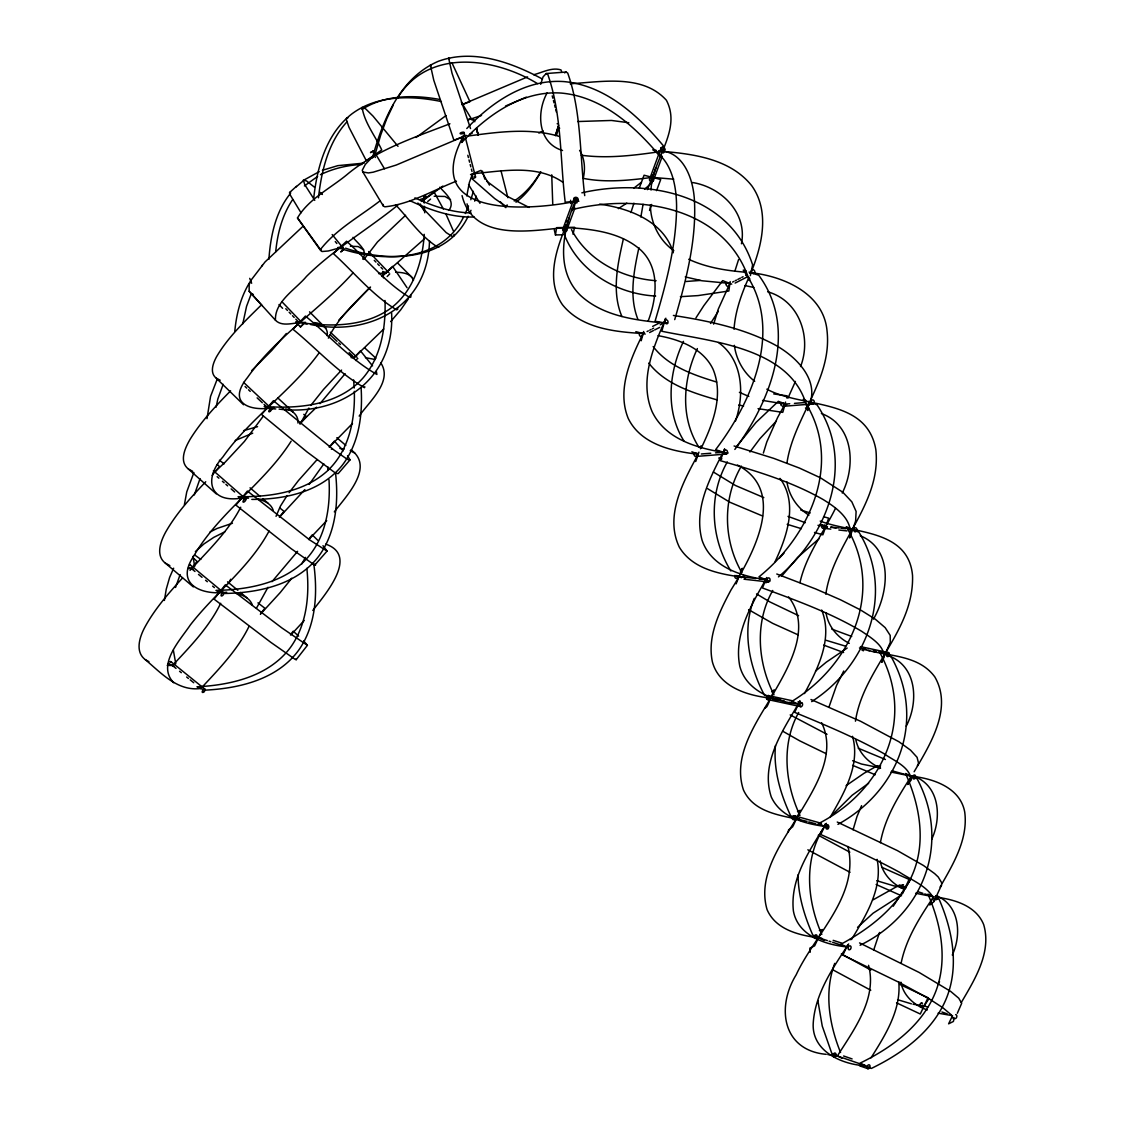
<?xml version="1.0" encoding="UTF-8"?>
<svg xmlns="http://www.w3.org/2000/svg" width="1125" height="1125" viewBox="0 0 1125 1125"><rect width="100%" height="100%" fill="white"/><g stroke="black" fill="none" stroke-linecap="round" stroke-linejoin="round"><path stroke-width="1.5" d="M354.305 391.317C355.275 419.864 348.919 450.998 327.136 471.136C303.089 492.68 269.184 497.123 238.092 496.702L241.65 498.094L248.512 498.192M391.584 312.736C395.213 378.197 340.748 416.7 279.098 409.106M775.448 745.58C773.311 769.838 780.427 793.912 790.622 815.695L801.731 820.884M562.739 182.152C536.611 164.095 502.144 171.084 472.598 173.784L472.289 178.988L494.775 198.633L506.011 206.395M652.556 174.769L652.078 182.559L644.597 189.267M931.205 901.927L929.784 905.02L933.961 901.547L934.144 899.241C927.408 885.895 911.672 880.242 899.803 872.409C874.139 858.417 847.491 846.366 820.786 834.539L825.511 824.259M933.961 901.547L941.527 885.094L941.695 882.788L938.25 877.022L934.608 873.577L923.527 865.533L897.37 850.598L837.267 822.052M734.02 329.231C735.272 311.105 741.53 293.709 748.969 277.284M424.223 234.323C422.564 262.28 413.198 292.247 389.461 309.192C362.348 327.727 327.459 326.798 296.339 321.989L299.925 322.875M429.483 240.806C428.302 306.028 369.759 336.98 310.5 324.492M207.014 418.641L210.558 396.408L217.42 378.619M268.889 259.369C270.52 236.123 275.527 211.725 290.602 193.247M275.709 251.817C277.467 233.522 282.234 214.987 292.641 199.617M788.316 832.106L788.541 829.912L792.816 826.664M640.856 217.012L643.078 204.286M741.445 243.773C747.633 212.963 721.322 187.13 692.466 182.503M466.777 195.947L469.406 182.348L472.598 173.784M825.82 594.211C833.062 542.925 881.747 503.873 875.841 449.634C866.728 397.139 802.631 408.6 766.842 389.166M234.802 331.144C236.433 314.044 240.694 296.958 249.806 282.234M242.789 323.831L246.558 306.323L250.917 294.708M313.65 198.858C316.955 167.78 325.983 134.114 351.717 114.005C377.269 94.837 411.497 95.442 441.394 101.559M318.459 197.803C321.469 170.859 328.148 142.58 346.837 121.95M566.002 224.634L564.511 235.055C579.066 271.828 617.161 294.061 655.664 296.058M566.409 221.794L566.55 220.852M730.055 282.488L730.181 281.531M164.405 600.441L166.247 589.205L169.636 577.406L173.658 568.181M583.341 177.863C585.422 168.637 584.747 158.498 579.6 150.356M855.436 721.195C863.339 668.503 914.358 630.745 912.53 575.48C908.395 528.708 852.609 533.672 820.223 521.086M184.388 504.759L186.75 491.906L193.894 472.5M651.023 190.069C651.938 159.581 682.228 130.528 666.394 100.252C642.6 73.884 601.706 81.858 570.178 83.784M786.952 462.994C793.716 416.995 832.359 379.547 827.058 331.017C823.781 293.541 783.816 276.328 750.994 272.7L749.672 273.375M387.155 276.525L389.728 273.923M880.397 842.723C884.756 818.311 898.059 796.697 911.363 776.208C933.103 778.416 960.342 787.556 964.73 812.095C968.119 837.9 954.492 861.989 942.089 883.533M216.141 407.137L217.8 399.094L223.172 384.328M853.073 829.814L856.983 816.553L861.581 805.655M575.367 200.489L575.775 198.548M749.77 278.564L749.362 280.505C725.653 207.113 639.323 193.472 573.525 209.278L576.478 198.394M750.375 275.625L752.625 264.895C729.661 193.683 646.495 177.975 581.864 192.825M454.078 234.309L453.698 236.123L452.25 236.447L446.161 232.58L417.867 203.034M700.481 448.748L701.086 445.894L700.369 447.975M463.359 135.295L461.77 142.481C487.35 115.073 521.93 90.309 561.234 93.066C602.564 96.736 635.288 126.661 660.698 157.106L661.008 155.658M661.486 153.506L661.964 151.355C693.872 153.9 730.617 159.089 751.823 185.85C770.147 211.627 761.934 245.686 750.994 272.7M662.119 150.638L662.442 149.203M662.752 147.769L663.23 145.617C637.819 115.186 605.109 85.247 563.766 81.577C525.755 78.919 491.822 102.066 466.791 128.517M342.942 246.98L328.289 250.987L321.919 251.522L297.492 217.955C308.827 198.506 331.537 187.833 348.37 173.447C377.958 149.344 414.745 137.32 449.916 123.778M901.195 962.817C906.188 938.489 919.912 917.114 933.567 896.794L927.942 894.136C941.259 924.806 948.108 960.792 935.241 992.798C921.755 1025.859 891.267 1048.036 860.105 1063.125L865.73 1065.783C841.908 1064.644 811.42 1051.242 813.234 1023.061C815.161 993.431 832.88 968.02 848.658 943.959M713.658 324.141L718.228 309.234L729.914 283.43L723.558 280.983M800.564 366.553C811.842 337.514 799.425 300.67 767.686 291.797M873.633 950.288L879.539 932.456M623.433 238.641C617.752 263.827 611.381 291.783 621.928 316.561M638.916 247.669C633.966 270.914 628.819 296.438 637.903 319.331M555.413 135.38L558.337 126.534M540.689 84.291L543.052 76.894L546.23 73.519L566.114 72.056L567.703 73.027C581.555 111.937 579.698 154.941 584.719 195.623M799.973 582.609C806.034 555.398 823.331 532.913 835.481 508.359M641.194 340.777L643.669 331.481M783.098 411.342L785.573 402.047M786.67 397.912L787.219 395.859L773.719 393.933M735.511 420.933C744.623 394.523 743.091 360.239 718.509 342.577M665.395 318.6L661.795 331.242C712.673 341.831 794.714 347.794 807.764 410.541L808.664 407.377M809.269 405.281C819.956 379.027 794.616 355.12 773.283 343.997C742.317 327.839 707.625 320.752 673.397 315.436M175.528 587.475L180.141 574.594M375.637 152.55L380.742 134.916L386.62 119.053L393.286 104.977M555.441 135.647L558.591 125.198M556.65 134.902L558.577 128.278M674.719 319.613C685.955 280.519 696.839 240.117 694.35 199.055C693 178.509 683.227 150.666 658.533 150.764M829.097 706.697L836.494 685.533L843.736 671.02M470.827 199.73L473.372 191.334M474.708 201.15L476.241 196.116M194.316 494.944L200.053 478.589M763.355 453.094L766.786 441.998L777.614 417.516L785.025 404.114L789.736 403.748M630.9 212.541L633.952 203.189M648.098 321.244C656.789 298.463 660.347 268.425 640.772 250.059C620.831 232.355 592.805 229.078 567.225 227.588M734.892 271.125L738.563 259.58M931.655 839.405C941.695 817.973 939.867 786.417 914.808 776.573M276.033 516.333L280.406 506.18L287.1 495.548M834.722 963.38C823.936 992.292 829.223 1024.58 840.558 1052.494M952.284 955.041C961.833 934.734 959.709 904.992 936.141 895.627M695.714 461.531L698.934 452.152M823.275 533.784L828.661 518.147L823.612 516.727M649.533 210.488L651.628 204.455M723.741 451.167L724.486 449.058M554.288 229.88L555.441 234.942L556.608 227.658L574.58 227.292L573.033 234.267M562.837 229.134L574.312 197.93M566.789 224.227C556.256 248.92 545.47 280.294 562.444 304.706C581.527 328.514 614.742 331.861 643.12 333.548L644.428 332.873M567.394 222.595L569.18 217.73M571.57 211.219L572.766 207.97M574.566 203.091L575.156 201.473L565.214 202.205C559.997 159.834 562.064 115.073 547.805 74.489L546.23 73.519M566.438 231.019L574.903 208.027M576.717 203.091L577.927 199.814M661.12 147.811L649.631 179.03A2.039 1.505 20.2 0 1 650.067 178.622M652.992 175.739L647.409 189.661M653.597 174.108L655.988 167.611M661.359 152.986L661.964 151.355C635.316 155.264 608.091 158.85 581.203 155.208M653.245 180.9L662.302 156.263M663.511 152.986L664.72 149.695M665.873 318.234C653.442 346.978 639.014 380.517 652.092 411.595C665.677 440.1 699.413 448.903 728.1 453.066M566.663 224.62L565.594 227.475C530.803 230.723 473.386 241.959 462.052 195.595M639.323 187.945L644.077 175.219L652.402 177.37L673.748 179.184M653.991 173.081L652.402 177.37C629.452 180.281 605.869 182.939 582.961 178.298M656.55 190.645L660.712 179.508L653.428 177.637M300.038 424.238L308.897 408.094M754.27 598.331C741.656 630.056 748.941 666.014 764.522 695.32L765.295 695.672M736.116 583.861L739.406 575.564M739.814 574.538L742.289 568.308L740.419 571.219M906.244 726.159C918.689 702.45 917.311 666.042 888.244 655.65M842.245 493.059C855.802 466.186 853.805 425.348 821.391 413.522M364.852 386.803L364.5 387.689C337.838 372.6 316.716 348.637 293.006 329.316L305.409 316.083C329.105 335.391 350.227 359.367 376.889 374.442L376.355 371.475M805.866 400.402L803.292 399.361C844.13 460.097 810.689 535.233 758.953 576.858L765.83 579.614L762.469 587.981C796.303 600.427 830.545 612.773 861.638 631.294C871.073 637.819 889.931 648.562 881.775 662.344L883.87 657.112M766.252 578.559L766.673 577.519M884.292 656.058L890.297 642.389L890.198 635.4L885.164 627.638L875.194 619.102L860.273 609.806L840.431 599.752L815.639 588.923L776.784 574.003M683.48 341.353C668.714 372.403 665.072 411.187 684.127 441.267M697.359 348.581C683.03 379.223 679.992 417.319 698.667 446.864M795.417 381.431L787.908 398.208M375.328 157.472L374.006 155.278L365.302 164.419L362.25 170.283L362.855 171.984L368.325 172.941L373.177 172.195L396.253 165.037L463.036 136.744C420.145 218.109 527.808 210.867 575.156 201.473C562.725 230.822 554.92 270.703 580.598 295.495C604.027 317.025 637.341 320.386 667.561 323.423L655.059 321.216C666.112 283.795 676.434 245.419 676.589 206.114C676.308 185.555 671.991 161.213 652.837 149.766L656.255 150.356M465.314 213.539L468.52 206.072M469.702 213.286L470.995 210.291M547.2 92.77C536.259 112.219 537.638 143.114 562.542 150.497M767.616 705.361L774.281 689.906L771.848 691.931M362.686 259.088C368.705 250.256 357.553 243.619 353.025 237.333M448.861 210.417C455.878 201.248 445.317 193.655 439.833 187.214M799.692 700.973L794.714 712.378C825.019 724.894 855.408 737.536 884.011 753.68C893.714 760.753 909.577 766.378 911.334 779.808L907.748 784.491L911.363 776.208L909.619 775.716M249.708 278.353L251.663 283.261M262.083 265.837L262.42 265.078M228.741 583.58L230.639 579.248M220.697 603.281C209.152 627.089 190.308 646.369 172.463 665.536L167.203 665.339M256.444 608.231L267.989 587.306M248.991 626.442C237.459 650.18 218.644 669.375 200.841 688.486C177.666 691.58 161.409 673.158 145.336 659.686C134.958 651.994 139.486 637.425 144.478 627.919C154.392 609.37 168.384 593.423 182.517 577.997M724.725 449.184C710.564 476.859 693.169 508.387 702.141 540.436C711.141 566.719 740.855 576.267 765.83 579.614C750.881 605.545 733.598 635.147 739.8 666.253C746.508 691.763 774.942 701.212 798.328 704.081L800.086 701.086M427.711 201.488L430.594 199.083M873.464 619.158C888.398 593.142 894.038 549.633 860.273 535.725M793.28 825.638L796.542 818.466L799.777 818.958M797.02 817.439L800.283 810.267L797.513 811.702M902.503 893.756L909.042 879.413L882.098 867.417M932.147 899.873L933.567 896.794L931.795 896.217M775.111 561.586C786.952 536.484 798.314 503.241 780.019 478.378M917.395 765.731L918.563 763.228L917.072 757.308L910.533 750.15L898.931 741.755L860.555 721.252L810.97 699.511M328.345 338.133C338.062 318.052 355.022 302.667 370.533 287.058M240.722 507.234C228.277 531.45 208.223 550.533 190.027 570.347M818.986 936.703L822.389 929.573L819.366 930.502M269.086 531C249.595 567.506 215.297 592.678 190.28 625.036C180.014 640.322 156.516 664.861 173.7 682.748M847.744 944.859L842.85 955.069L900.155 982.913L929.63 999.141L942.848 1007.733L950.92 1014.553L953.859 1019.602L953.395 1021.458L948.614 1023.834L952.538 1015.678L938.109 1013.175M850.191 939.769L850.683 938.742M957.319 1013.287L961.692 1003.275L958.753 998.227L950.681 991.406L919.097 972.436L859.542 942.905M643.12 333.548C630.38 359.128 616.697 389.911 628.214 418.402C640.8 444.277 672.103 451.392 698.217 454.233C683.269 481.613 664.369 516.009 679.345 547.2C693.028 569.939 721.702 574.495 745.819 577.659M701.114 448.327C712.702 424.378 723.881 395.606 713.123 369.38C703.237 348.356 679.472 339.441 658.027 335.658M772.762 590.47C754.439 622.462 757.631 662.752 774.014 694.828M727.298 461.925C708.159 495.52 710.719 538.439 730.884 570.98M741.361 466.116C722.391 498.502 723.15 540.267 741.853 572.583M788.583 596.925C813.023 628.228 787.402 669.445 770.723 698.147C747.703 695.658 719.142 687.108 712.392 661.894C707.006 636.511 719.409 611.719 731.025 589.95C752.245 555.82 788.414 491.442 737.423 465.033M798.666 712.505C780.947 744.202 785.081 783.52 799.959 815.442M301.711 564.033L305.466 557.381M804.459 693.577C817.805 668.756 833.259 638.395 821.672 610.031M463.781 216.52C441.267 263.545 380.208 262.603 337.781 247.528L342.183 247.275M468.183 216.267C446.4 261.97 387.239 262.659 345.558 248.175M823.106 828.731C803.405 860.597 807.23 901.364 821.798 934.453M374.006 155.278L372.375 158.006C382.683 120.319 399.98 77.639 438.412 61.27C473.372 48.487 511.144 62.283 542.264 78.961M374.414 154.603L375.23 153.239M323.831 463.88L309.192 484.425M961.312 1002.487C974.77 979.481 991.814 952.369 983.7 924.652C976.05 905.484 953.803 899.213 935.156 897.033M540.422 172.195C533.883 183.487 525.15 193.739 514.223 200.995M540.886 171.886C534.459 183.319 526.556 194.273 515.995 202.191M893.222 906.244L911.025 878.808M937.898 984.488L939.558 981.731M408.375 298.786L400.683 309.881L390.642 321.623M826.411 823.345C810.084 849.6 789.778 878.47 793.406 911.011C797.794 935.55 825.033 944.705 846.773 946.898L840.952 944.213C871.523 927.759 901.027 904.458 913.852 871.116C925.988 839.25 919.167 803.742 905.555 773.522L914.273 777.544M830.109 817.397C843.905 793.364 860.639 764.958 852.539 736.327M914.133 771.736C930.178 744.455 952.987 708.272 934.777 676.828C917.114 653.077 884.545 656.902 859.472 647.902M770.723 698.147C754.552 725.02 732.572 757.238 743.456 789.961C754.636 814.402 784.491 815.555 807.061 821.405M797.47 816.989C813.586 789.848 837.338 755.044 821.658 722.827M363.923 259.453L377.536 241.889L405.591 215.269M851.498 939.544C865.786 915.764 883.097 888.286 877.106 859.345M695.953 317.869L703.786 305.719L722.644 280.631M710.494 323.466L718.327 311.316M263.278 416.138L244.434 441.422L225.225 462.108L213.188 473.428M796.542 818.466C780.061 845.142 757.35 876.684 767.095 909.675C776.18 930.67 801.267 935.831 821.686 938.194M291.15 441.183C264.023 483.975 219.009 512.17 193.613 556.298C174.558 584.648 201.909 595.547 226.716 592.228M736.734 446.273L756.084 422.367L778.416 401.245M749.953 451.997L759.909 438.694L776.348 421.045M871.003 1057.88C885.277 1035.169 901.392 1009.8 898.748 981.816M827.817 1054.575L837.366 1055.981C854.1 1029.473 877.359 998.494 868.556 965.32M913.036 1004.217L924.159 1005.862L929.039 998.564M734.836 449.438C770.738 401.288 798.764 329.358 758.742 275.259L749.053 272.067M289.111 492.694L298.463 480.53L317.123 459.605M319.191 352.772C291.361 391.331 250.27 417.952 222.919 456.947C203.47 478.547 209.081 503.55 241.65 498.094L239.906 496.575M345.122 373.683L320.006 403.65M310.753 405.45L323.564 389.391L341.578 370.069M271.983 581.681L297.591 551.306M291.783 578.208L280.223 592.566L260.381 614.236M940.078 887.02L941.527 885.094M781.777 576.028L797.569 557.466L819.281 538.495M397.477 98.128C427.894 47.784 494.198 57.445 537.469 83.587M290.433 634.795L293.231 631.209L298.631 636.117M307.392 645.342L281.911 627.961L225.295 584.845L214.102 599.161L270.717 642.277L295.172 659.377L296.198 659.672L307.392 645.342L303.694 640.927M192.136 567.647L197.058 561.375L192.712 557.466M260.677 613.631L264.895 608.245L257.934 602.873M308.658 539.255L312.244 534.853L317.756 540.281M327.066 551.095L309.98 540.127L247.402 491.062L235.898 505.125L291.234 548.733L314.691 565.144L327.066 551.095L322.988 545.695M286.369 333.506L271.73 350.48L251.817 370.505M369.83 287.452L338.611 320.386M212.175 475.355L212.906 474.483M214.355 472.711L219.445 466.537L217.252 464.414M279.689 516.67L284.048 511.383L279.97 508.092M312.806 610.467C324.464 595.069 359.353 555.778 325.772 544.134M359.17 416.081C369.028 401.709 393.314 381.291 380.672 362.714M304.903 489.558L279.366 517.275M334.322 511.861C346.12 496.223 374.85 467.016 350.958 449.775M329.189 447.131L334.378 441.113L343.322 450.83M350.016 459.886L338.161 473.639L335.587 473.161L307.069 451.969L261.548 414.478L273.403 400.725L334.111 450.127L347.442 459.408L350.016 459.886L347.541 455.808M301.191 422.62L306.45 416.588L303.806 414.337M353.334 272.573C320.175 309.67 276.413 336.431 247.5 377.522C226.378 403.481 250.369 411.975 274.148 407.531M304.214 620.48L290.981 634.837M352.491 423.478L329.611 446.85M779.555 557.944L784.055 553.05M326.714 520.636L308.756 539.564M833.766 813.389L852.075 795.305L868.627 783.253M316.589 407.222L299.953 423.295M205.734 481.753C190.969 497.292 176.344 513.352 165.684 532.069C160.706 541.181 155.306 555.314 165.291 563.105L193.345 586.913M383.78 329.006L354.277 357.483L351.084 357.666M857.559 927.366L873.07 913.219L900.084 895.88M230.597 390.853C215.902 405.816 201.291 421.2 190.223 439.116C185.259 447.652 178.706 461.25 188.339 468.998L216.267 493.861M260.438 305.873C244.505 321.581 227.953 337.317 216.534 356.78C213.103 363.108 209.377 372.825 216.281 378.225L243.562 404.761M424.406 238.866L382.43 275.906M778.472 576.886C827.606 535.612 855.858 462.67 817.045 404.873L808.453 401.428M381.881 276.441L392.611 266.4L407.067 287.733M301.008 212.766L289.716 194.133L289.575 192.516L296.452 186.314M195.37 551.587L203.906 543.966L213.736 537.384L224.845 531.83M302.231 227.011L265.078 261.914L251.142 280.055L249.159 284.569L249.159 291.291L262.308 305.761M295.945 187.045L304.622 179.677L319.219 171.661M304.397 185.948L317.644 176.4M421.777 201.473L442.856 186.075M764.733 708.413L767.166 706.388M815.569 671.062L826.312 662.147L847.167 648.028M397.744 205.214C367.734 229.556 333.984 249.075 306.45 276.455C295.636 289.462 274.528 301.486 275.456 320.245C281.531 326.517 291.572 323.353 299.208 322.692L295.847 319.205M373.641 150.736L384.469 168.764M633.98 188.03L641.461 182.236M846.098 785.644L863.972 773.325L877.598 765.633L880.467 766.997M416.109 137.461L445.992 115.594M811.659 701.62C867.698 665.775 895.472 591.919 858.98 532.266L846.267 526.725C884.925 590.864 851.597 664.777 791.972 701.325L798.328 704.081C782.086 731.32 760.289 763.959 771.286 796.978C781.088 818.367 806.611 824.133 827.789 826.833M421.327 201.291L434.053 191.953L443.334 208.969M380.348 200.602C360.295 216.183 336.769 228.881 320.836 248.991L320.709 250.636L297.492 217.955M618.37 208.631L626.808 203.133M362.025 109.406C384.933 94.781 413.887 94.781 439.805 99.45M837.942 824.372C899.311 790.636 926.227 719.761 891.155 656.705L879.103 651.248C916.467 718.102 883.406 790.369 818.55 823.584L824.569 826.312L822.811 825.82M873.197 899.789L899.705 884.939L906.005 887.934M371.939 151.692C366.947 154.856 376.819 148.725 371.869 151.861M860.105 945.253C924.019 914.02 951.019 842.906 917.184 778.894L915.005 777.881M732.544 282.094L733.866 281.419M735.187 280.744L736.495 280.083M737.817 279.408L740.447 278.072M741.769 277.397L743.091 276.722M745.72 275.386L747.042 274.711M735.117 283.078L747.759 276.637M652.655 326.391L658.983 323.17M647.072 331.523L648.38 330.863M649.702 330.188L651.023 329.512M652.331 328.852L653.653 328.177M660.234 324.83L661.556 324.155M649.589 332.536L653.386 330.609M654.637 329.962L659.7 327.389M564.539 72.858L566.114 72.056M504.534 206.466L507.361 205.031M210.066 531.97L217.012 528.497L232.453 523.237M235.195 440.536L252.717 433.167M462.277 104.512L527.597 76.88M538.805 133.031L543.248 131.048M456.455 181.153C433.013 190.266 410.203 204.272 384.863 206.817L383.288 205.959L362.855 171.984M526.261 97.158L505.505 106.059M322.383 170.325L337.781 165.656L364.205 163.083M320.456 174.684C333.422 168.441 347.695 165.052 362.053 164.461M470.531 174.642L480.923 170.395L489.473 185.119M461.953 104.738L469.941 101.686L451.955 62.845M466.467 135.436L453.909 140.217L433.758 80.17L430.369 64.983L431.297 65.742M469.884 134.128L472.162 133.256M533.672 74.742C542.405 72.52 551.953 66.994 560.995 69.919L561.586 71.62M481.528 115.453L467.789 120.037M420.272 199.463L426.783 197.283L425.208 195.342M243.591 430.664L257.555 426.656M289.575 192.516L290.587 192.248M439.158 246.797L437.709 247.12C420.736 236.559 409.177 219.094 395.564 204.764M468.113 136.012C498.178 132.005 529.734 127.575 559.336 136.434M378.605 273.628L386.002 272.587M577.631 121.542L611.48 120.459L628.833 122.737M344.067 249.202L340.917 251.803L344.067 249.202L332.17 234.548M794.447 403.369L805.458 402.497M808.594 402.244L810.169 402.117M782.634 406.364L812.812 403.959A2.039 1.617 85.5 0 0 814.008 400.823A2.039 1.617 85.5 0 0 811.223 400.978A2.039 1.617 85.5 0 0 812.812 403.959M701.367 453.98L710.789 453.234M715.514 452.855L720.225 452.475M695.841 456.469L726.019 454.078A2.039 1.617 85.5 0 0 727.214 450.928A2.039 1.617 85.5 0 0 724.43 451.083A2.039 1.617 85.5 0 0 726.019 454.078M576.408 201.375L578.897 201.192M685.955 281.489L700.242 280.434M302.4 322.523L305.578 322.341M347.822 117.97L346.598 118.041L346.387 119.616L348.975 127.266L366.258 160.622L381.755 149.948C375.286 135.97 364.43 122.752 362.095 107.367L365.555 108.745L373.036 116.128L398.025 146.334M225.07 593.466C259.003 592.777 296.887 584.747 318.656 556.355C336.136 532.631 338.667 501.553 335.559 473.133M434.18 196.242L445.008 196.467L450.534 199.744M350.423 246.22L358.214 246.572L363.741 249.863M557.156 123.722L558.281 123.694M555.441 234.942L562.936 234.788M680.386 296.691L698.062 295.594L728.831 291.009L729.914 283.43L701.888 280.758L685.237 276.905M251.817 499.402C284.288 499.528 320.4 492.159 341.916 465.708C359.086 443.77 362.855 414.605 361.083 387.577M471.052 212.934C451.477 212.513 432.563 205.973 414.914 197.859M474.075 216.97C451.589 217.772 429.863 209.939 409.753 200.602M468.731 119.081L472.162 119.152L474.188 120.037L474.792 121.739M188.03 568.462L191.433 568.547L194.962 571.486M270.759 408.741L275.766 408.952M395.634 272.222C402.061 272.391 411.103 273.164 413.466 280.308M303.3 324.028L300.431 326.925L303.398 324.113L281.827 301.641M746.128 272.264C726.553 270.689 706.669 267.609 688.711 259.298M365.414 357.666L375.314 359.522M827.466 526.683L817.973 525.305M830.827 527.048L839.208 527.991M840.881 528.188L845.916 528.75M850.95 529.312L852.623 529.495M824.386 528.384L830.827 529.102M838.87 530.016L846.928 530.916M738.998 576.605L755.761 578.489M759.122 578.855L762.469 579.234M764.156 579.417L765.83 579.614M744.019 579.22L768.178 581.92M656.114 280.702C621.956 278.255 587.798 260.648 571.472 229.598M339.933 448.467L344.292 449.002M303.764 323.62L307.139 324.056M785.025 404.114L762.567 400.402M782.817 412.383L758.053 408.656M905.302 887.611L893.981 885.895L876.755 880.72M599.569 204.173C629.212 208.223 663.933 221.245 673.312 252.759M862.481 648.788L865.786 649.294M772.383 698.4L780.638 699.666M880.045 767.841L861.539 764.044L852.623 760.725M830.911 527.288L836.03 528.075M933.567 896.794L915.623 893.25M911.363 776.208L890.972 772.031M738.689 405.042L743.597 406.013M313.819 322.58C320.794 322.819 328.823 327.755 327.122 335.714M744.82 285.553L753.877 287.466M860.442 646.608L888.609 652.669M862.706 649.139L864.422 649.519M867.881 650.264L869.597 650.63M873.056 651.375L874.772 651.741M883.406 653.597L885.136 653.977M768.094 695.531L793.519 701.002M797.906 701.944L801.802 702.788A2.039 1.477 -77.9 0 1 802.013 706.106A2.039 1.477 -77.9 0 1 799.594 705.206A2.039 1.477 -77.9 0 1 801.661 702.717M772.453 698.513L775.898 699.258M777.628 699.623L781.073 700.369M782.803 700.748L784.533 701.114M789.708 702.225L791.423 702.605M767.25 699.441L800.958 706.697M805.5 407.925L808.692 408.684M718.706 458.044L721.898 458.803M805.303 522.689L788.006 516.389M426.783 197.283L423.914 196.58L424.238 203.077M845.592 646.186L825.694 640.181M911.405 1003.823L897.581 999.689M826.228 1054.336C782.339 1050.427 776.18 1007.072 796.162 974.827C815.048 933.891 859.753 895.584 847.955 846.506M873.478 650.897L876.403 651.628M285.666 408.909C292.528 409.936 298.744 415.73 297.97 423.056M635.836 331.664L645.202 334.083M716.695 382.064C693.591 374.991 668.405 366.483 653.161 346.556M717.019 399.881C692.311 392.723 665.142 384.258 648.759 363.094M257.484 499.106C263.967 500.386 271.069 503.522 273.234 510.328M892.097 770.808L904.359 774.239M794.517 815.794L821.419 823.331M824.78 824.273L828.141 825.216M808.805 821.897L815.808 823.866M817.566 824.358L821.067 825.342M814.5 532.448L822.923 534.825M734.091 445.992L773.789 458.381L799.467 468.084L820.378 477.759L842.836 492.244L851.85 501.863L856.111 511.467L855.619 521.044L849.642 537.947C854.114 520.144 836.17 507.558 823.078 499.5C791.128 481.261 755.522 470.827 720.38 460.688L723.375 452.236L715.627 449.662C753.159 400.486 784.688 326.447 743.245 270.141L746.142 271.097M235.912 593.339C242.705 594.802 249.989 598.177 252.436 605.194M800.831 510.089L810.239 512.93M801.366 528.666L787.177 524.306M917.662 891.619L922.964 893.348M924.736 893.925L926.508 894.488M833.175 940.345L841.655 943.087M827.339 940.584L818.508 937.716L814.612 945.872L809.831 948.178L810.197 952.256M829.097 941.161L830.869 941.737M832.641 942.314L841.472 945.183M724.331 452.545L727.242 453.516M924.159 1005.862L927.717 1007.086M941.892 1011.994L947.208 1013.836M843.595 1055.981L852.103 1058.92M837.366 1055.981L862.186 1064.559M863.958 1065.178L865.73 1065.783M859.5 1065.783L868.022 1068.736M386.423 272.728L382.711 271.434L383.4 277.833M267.891 407.742L264.192 406.448C298.688 409.036 338.484 405.38 363.009 378C381.192 356.78 385.875 327.614 385.017 300.488M851.709 636.455L831.783 629.086M843.623 652.514L823.655 645.103M763.087 581.639L766.181 582.764M927.323 1009.941C914.738 1005.764 903.206 995.738 900.928 982.181M763.805 497.587L735.539 485.536L713.405 472.036M762.595 516.009L729.802 502.214L707.653 488.714M730.828 283.781L731.728 284.133M691.861 451.786L698.217 454.233M350.719 356.091L354.277 357.483L360.478 350.859L372.558 365.878M242.536 498.445L243.872 498.98M766.688 579.952L768.403 580.641M188.592 567.408L191.433 568.547M191.911 568.744L192.853 569.109M885.403 759.488L858.206 748.209M875.292 774.759L852.609 765.337M798.173 634.88L772.692 623.362L748.617 609.666M220.627 592.397L215.958 590.442C246.966 589.725 280.491 583.917 303.75 561.698C325.322 540.548 330.708 508.669 328.992 479.658M168.553 663.862L173.939 666.155M202.289 689.119L196.945 686.798C231.3 685.125 269.48 676.153 290.883 646.861C306.844 624.234 309.642 595.195 306.858 568.336M204.244 689.948L204.722 690.159C239.077 688.486 277.256 679.514 298.659 650.222C316.238 625.275 317.714 593.016 313.762 563.737M779.231 401.611L786.67 404.831M739.406 392.33L748.814 396.422M736.509 575.536L741.473 577.673M799.13 704.433L799.917 704.77M251.142 293.512L253.35 294.469M901.561 895.795L876.136 884.503M798.581 615.628L770.006 601.987L756.548 593.93M529.102 207.436L506.63 196.017L486.647 181.139M825.314 826.664L827.578 827.677M821.925 524.728L827.339 527.203M766.856 696.375L771.497 698.498M772.27 698.85L775.378 700.256M826.102 753.652L799.678 740.812L783.084 731.405M847.491 947.236L848.222 947.573M861.975 650.109L863.452 650.798M936.38 898.116L939.192 899.438C952.495 930.122 959.358 966.108 946.491 998.1C933.005 1031.175 902.517 1053.337 871.355 1068.441L869.245 1067.442M824.259 940.444L812.756 935.002C804.445 916.045 798.159 895.739 798.061 874.884M867.136 1066.444L868.542 1067.119M842.259 1058.316L831.769 1053.309L822.248 1026.07L817.861 1000.603M827.016 734.302L790.2 714.909M899.859 984.417L928.055 997.72L920.278 1014.005L896.555 1002.853M850.022 872.297L807.834 849.811M849.811 852.173L818.283 835.228M870.764 990.239L833.583 970.214M216.281 378.225L220.205 380.236M870.806 970.031L841.359 953.93M350.212 450.647L354.811 453.08M188.339 468.998L192.67 471.305M849.277 643.331C837.478 637.439 828.014 626.119 826.045 612.872M145.336 659.686L148.936 661.641M880.566 768.22C868.627 762.905 858.459 752.723 855.787 739.603M165.291 563.105L169.847 565.608M903.656 889.045C892.069 883.842 882.408 873.703 880.214 860.892M808.959 515.152C797.231 507.938 788.962 495.633 786.952 481.978M194.639 554.92L200.813 559.406M219.389 460.252L224.17 463.852M170.859 661.598L204.891 689.147M172.463 665.536L176.02 668.405M179.564 671.273L181.336 672.708M186.652 677.011L188.423 678.445M190.195 679.88L193.739 682.748M199.069 687.052L200.841 688.486M227.559 581.822L237.839 590.302M240.398 592.425L246.825 597.741M449.55 58.781L448.622 58.008L452.011 73.209L470.531 128.559M673.805 250.678C659.152 240.3 650.419 222.694 650.405 204.806M189.844 564.581L223.763 592.734A2.039 0.9 -50.3 0 1 222.441 595.645A2.039 0.9 -50.3 0 1 221.288 594.605A2.039 0.9 -50.3 0 1 223.847 592.777M198.492 574.411L202.036 577.336M205.566 580.275L207.338 581.737M212.625 586.139L214.397 587.602M217.927 590.541L219.698 592.003M314.409 187.158L306.534 180.928L303.328 180.098L304.791 184.711L314.761 200.348M336.839 437.709L345.825 445.388M250.045 487.814L260.311 496.603M262.87 498.797L268.017 503.184M505.856 207.661L500.414 201.895M213.398 470.686L245.728 498.966A2.039 0.844 -48.8 0 1 244.322 501.806A2.039 0.844 -48.8 0 1 243.239 500.822A2.039 0.844 -48.8 0 1 245.798 499.008M217.139 476.662L218.883 478.195M222.384 481.261L224.142 482.78M225.886 484.312L227.644 485.845M231.145 488.911L234.647 491.977M754.692 381.319C743.498 372.6 736.116 359.409 734.386 345.333M364.556 347.766L375.891 358.242M277.748 397.884L292.866 411.834M330.328 332.198L357.089 357.342M330.117 334.786L337.022 341.269M338.752 342.9L340.467 344.517M349.102 352.617L352.547 355.866M243.534 382.317L271.561 408.656M245.053 386.522L246.769 388.139M248.498 389.77L250.228 391.387M257.119 397.87L262.294 402.736M264.023 404.353L267.483 407.602M320.105 192.319L322.383 194.484M412.58 278.044L397.575 262.969M325.786 328.163L309.544 311.836M368.62 251.536L388.898 272.672M374.259 260.339L375.947 262.097M377.62 263.841L379.294 265.584M380.981 267.342L382.655 269.086M285.792 308.7L287.466 310.458M289.139 312.202L290.827 313.945M292.5 315.703L294.173 317.447M279.014 304.58L282.6 308.306M295.72 321.989L300.488 326.967M249.159 291.291L275.456 320.245M335.264 241.58L336.839 243.52M479.981 203.302L468.534 184.584M461.334 102.122L472.162 120.15M420.258 203.977L424.012 210.727M743.358 575.339L744.848 578.095M445.753 213.623L453.403 231.005M775.463 697.894L776.925 700.973M315.141 564.089L315.562 565.158M295.945 658.927L296.198 659.672M500.977 170.719L507.881 197.719M482.428 171.084L484.819 179.114M467.03 203.85L468.633 209.63M476.508 128.348L478.223 134.972M552.234 95.892L552.825 98.198M553.43 100.519L554.02 102.839M554.625 105.145L555.216 107.466M555.82 109.786L556.411 112.092M464.062 132.525A2.039 0.717 -14.5 0 1 461.222 133.889A2.039 0.717 -14.5 0 1 460.969 132.666A2.039 0.717 -14.5 0 1 464.062 132.525L475.523 176.92M463.036 136.744L463.641 139.05M467.817 155.264L468.422 157.584M469.012 159.891L469.617 162.211M470.208 164.531L470.812 166.838M471.403 169.158L472.008 171.478M173.348 650.18L175.781 663.792M383.034 204.356L383.288 205.959M193.036 556.312L194.667 566.62M327.797 466.805L328.092 470.025M353.616 379.913L354.192 388.027M424.406 206.325L424.73 212.808M410.794 295.27L410.878 297.028L409.767 297.464C385.636 282.867 367.369 260.044 346.584 241.214L333.366 253.589C354.15 272.405 372.417 295.228 396.548 309.825L397.659 309.389L397.575 307.631M570.586 200.264L570.712 203.569M552.741 203.92L551.728 174.811M955.631 1014.666A2.039 1.392 -70.9 0 1 956.841 1016.297A2.039 1.392 -70.9 0 1 955.477 1018.547A2.039 1.392 -70.9 0 1 953.916 1017.492M921.881 1002.923A2.039 1.392 -70.9 0 1 922.486 1003.317M922.697 1005.173A2.039 1.392 -70.9 0 1 920.911 1006.875A2.039 1.392 -70.9 0 1 919.884 1004.991A2.039 1.392 -70.9 0 1 921.445 1002.923M833.372 1056.572A2.039 1.392 -70.9 0 1 834.117 1053.281A2.039 1.392 -70.9 0 1 836.002 1054.73A2.039 1.392 -70.9 0 1 833.836 1056.923M935.452 896.484A2.039 1.406 -72 0 1 937.687 896.386A2.039 1.406 -72 0 1 936.844 899.423A2.039 1.406 -72 0 1 934.931 898.383M903.277 884.813A2.039 1.406 -72 0 1 903.614 885.122M903.853 886.978A2.039 1.406 -72 0 1 902.911 888.413M901.252 888.131A2.039 1.406 -72 0 1 902.573 884.714M814.528 938.377A2.039 1.406 -72 0 1 814.894 935.381A2.039 1.406 -72 0 1 817.017 935.592A2.039 1.406 -72 0 1 816.117 938.531M879.188 768.727A2.039 1.434 -74.3 0 1 879.061 768.052M879.356 766.673A2.039 1.434 -74.3 0 1 880.594 765.577M767.152 696.009A2.039 1.477 -77.9 0 1 769.444 696.853A2.039 1.477 -77.9 0 1 767.756 699.581A2.039 1.477 -77.9 0 1 766.631 696.839M824.358 524.883A2.039 1.533 -83.6 0 1 824.442 527.105M824.034 527.752A2.039 1.533 -83.6 0 1 823.373 528.173M822.769 528.202A2.039 1.533 -83.6 0 1 821.587 526.669M821.602 525.867A2.039 1.533 -83.6 0 1 822.08 524.77M737.339 577.73A2.039 1.533 -83.6 0 1 734.977 575.381M783.703 405.745A2.039 1.617 85.5 0 1 782.48 406.35M781.312 405.633A2.039 1.617 85.5 0 1 781.664 402.539M783.591 402.848A2.039 1.617 85.5 0 1 784.125 404.438M696.909 455.85A2.039 1.617 85.5 0 1 694.462 455.667A2.039 1.617 85.5 0 1 694.856 452.644M696.783 452.967A2.039 1.617 85.5 0 1 697.233 455.161M728.662 286.355A2.039 1.673 63 0 1 726.103 284.625M726.061 284.02A2.039 1.673 63 0 1 726.694 282.797M728.789 283.064A2.039 1.673 63 0 1 729.548 284.583M642.558 335.827A2.039 1.673 63 0 1 639.562 335.447A2.039 1.673 63 0 1 640.8 332.648M641.841 333.056A2.039 1.673 63 0 1 642.361 333.619M653.288 179.677A2.039 1.505 20.2 0 1 651.98 181.533M651.178 181.462A2.039 1.505 20.2 0 1 649.462 179.452M650.883 178.397A2.039 1.505 20.2 0 1 652.275 178.692M566.409 229.641A2.039 1.505 20.2 0 1 565.369 231.637M564.581 231.623A2.039 1.505 20.2 0 1 562.697 229.416A2.039 1.505 20.2 0 1 565.481 228.811M559.702 128.236A2.039 0.717 -14.5 0 1 558.394 127.73M474.216 176.639A2.039 0.717 -14.5 0 1 475.284 177.483A2.039 0.717 -14.5 0 1 472.261 178.355A2.039 0.717 -14.5 0 1 472.331 177.188M355.767 360.506A2.039 0.773 -46.8 0 1 357.848 358.552M331.341 449.198A2.039 0.844 -48.8 0 1 332.002 448.847M189.548 564.525A2.039 0.9 -50.3 0 1 190.013 565.495M169.65 661.936A2.039 0.928 -51 0 1 171.042 662.541M169.903 664.298A2.039 0.928 -51 0 1 168.328 664.819A2.039 0.928 -51 0 1 168.581 663.131M478.181 134.958L476.409 128.32L478.111 134.944M869.358 1068.145A2.039 1.392 -70.9 0 0 869.259 1064.841A2.039 1.392 -70.9 0 0 867.094 1067.302A2.039 1.392 -70.9 0 0 869.358 1068.145M850.402 949.219A2.039 1.406 -72 0 0 850.261 945.886A2.039 1.406 -72 0 0 848.123 948.361A2.039 1.406 -72 0 0 850.402 949.219M915.019 778.402A2.039 1.434 -74.3 0 0 914.808 775.041A2.039 1.434 -74.3 0 0 912.684 777.53A2.039 1.434 -74.3 0 0 915.019 778.402M828.225 828.506A2.039 1.434 -74.3 0 0 828 825.159A2.039 1.434 -74.3 0 0 825.891 827.634A2.039 1.434 -74.3 0 0 828.225 828.506M794.602 819.084A2.039 1.434 -74.3 0 0 794.377 815.738A2.039 1.434 -74.3 0 0 792.253 818.213A2.039 1.434 -74.3 0 0 794.602 819.084M888.806 655.988A2.039 1.477 -77.9 0 0 888.469 652.612A2.039 1.477 -77.9 0 0 886.388 655.102A2.039 1.477 -77.9 0 0 888.806 655.988M856.448 531.084A2.039 1.533 -83.6 0 0 855.647 527.78A2.039 1.533 -83.6 0 0 853.833 530.522A2.039 1.533 -83.6 0 0 856.448 531.084M769.655 581.189A2.039 1.533 -83.6 0 0 768.853 577.898A2.039 1.533 -83.6 0 0 767.039 580.641A2.039 1.533 -83.6 0 0 769.655 581.189M751.345 271.28A2.039 1.673 63 0 0 753.947 273.488A2.039 1.673 63 0 0 753.989 270.113A2.039 1.673 63 0 0 751.345 271.28M664.538 321.398A2.039 1.673 63 0 0 667.153 323.592A2.039 1.673 63 0 0 667.195 320.231A2.039 1.673 63 0 0 664.538 321.398M661.416 149.527A2.039 1.505 20.2 0 0 664.791 149.569A2.039 1.505 20.2 0 0 662.555 147.178A2.039 1.505 20.2 0 0 661.416 149.527M574.608 199.645A2.039 1.505 20.2 0 0 577.997 199.673A2.039 1.505 20.2 0 0 575.747 197.297A2.039 1.505 20.2 0 0 574.608 199.645M269.887 411.483A2.039 0.773 -46.8 0 0 271.688 408.755A2.039 0.773 -46.8 0 0 269.142 410.33A2.039 0.773 -46.8 0 0 269.887 411.483M203.625 692.1A2.039 0.928 -51 0 0 204.975 689.203A2.039 0.928 -51 0 0 202.416 691.031A2.039 0.928 -51 0 0 203.625 692.1"/></g></svg>
